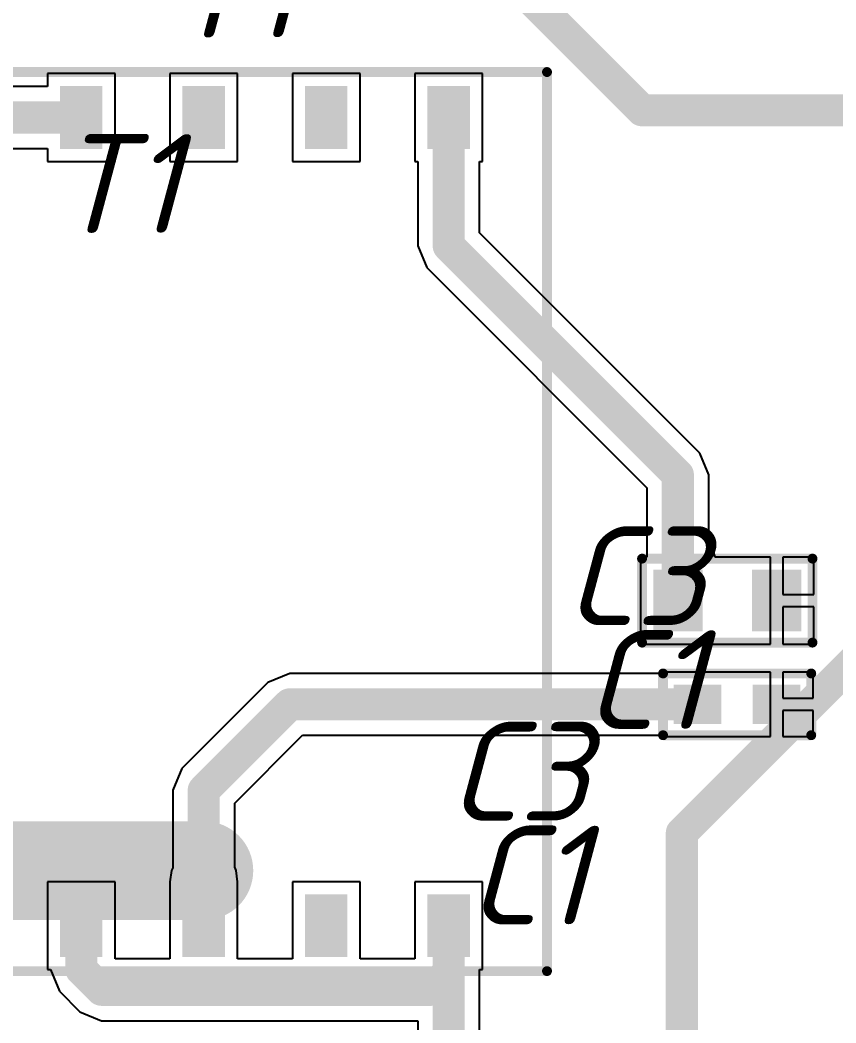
# Model space of a CAD drawing. Header units: millimetres. Extents: x -963 to 6553, y -1367 to 496.
# Drawn here: x -102.58 to -86.06, y 177.04 to 197.35 of the extents above; entities that cross this region are included whole.
import ezdxf

# ---------------------------------------------------------------- set-up
doc = ezdxf.new("R2010")
doc.units = ezdxf.units.MM
doc.header["$LTSCALE"] = 0.5
doc.layers.get('0').update_dxf_attribs({"lineweight": 60})
for name, color, linetype in [('BottomLayer', 5, 'Continuous'), ('MultiLayer', 9, 'Continuous'), ('TopLayer', 1, 'Continuous'), ('TopOverlay', 2, 'Continuous'), ('TopPaste', 8, 'Continuous'), ('ViaHoleLayer', 16, 'Continuous')]:
    doc.layers.add(name, color=color, linetype=linetype)
doc.layers.add('BottomSolder', color=6, linetype='Continuous', plot=False)
doc.styles.get("Standard").update_dxf_attribs({"font": 'isocpeui.ttf', "width": 0.9})

# ---------------------------------------------------------------- blocks, each defined once
blk = doc.blocks.new('C0603_5')
at = {"layer": 'TopLayer'}
for points in [[(-1.28248664, -0.40000174), (-0.31748984, -0.40000174), (-1.28248664, 0.39999666), (-0.31748984, 0.39999666)], [(0.31751016, -0.40000174), (1.28250696, -0.40000174), (0.31751016, 0.39999666), (1.28250696, 0.39999666)]]:
    blk.add_solid(points, dxfattribs=at)
at = {"layer": 'TopOverlay', "const_width": 0.1999996}
for points in [[(1.49998176, 0.6250406599999999), (-1.50001224, 0.6250406599999999)], [(-1.50001224, 0.6250406599999999), (-1.50001224, -0.62499494)], [(1.49998176, 0.6250406599999999), (1.49998176, -0.62499494)], [(1.49998176, -0.62499494), (-1.50001224, -0.62499494)]]:
    blk.add_lwpolyline(points, dxfattribs=at)
at = {"layer": 'TopOverlay', "const_width": 0.0999998}
for points in [[(-1.55001214, 0.6250406599999999, 1), (-1.45001234, 0.6250406599999999, 1)], [(-1.55001214, 0.6250406599999999, 1), (-1.45001234, 0.6250406599999999, 1)], [(1.44998186, 0.6250406599999999, 1), (1.54998166, 0.6250406599999999, 1)], [(1.44998186, 0.6250406599999999, 1), (1.54998166, 0.6250406599999999, 1)], [(-1.55001214, -0.62499494, 1), (-1.45001234, -0.62499494, 1)], [(-1.55001214, -0.62499494, 1), (-1.45001234, -0.62499494, 1)], [(1.44998186, -0.62499494, 1), (1.54998166, -0.62499494, 1)], [(1.44998186, -0.62499494, 1), (1.54998166, -0.62499494, 1)]]:
    blk.add_lwpolyline(points, format="xyb", close=True, dxfattribs=at)
at = {"layer": 'TopPaste'}
for points in [[(-1.28248664, -0.40000174), (-0.31748984, -0.40000174), (-1.28248664, 0.39999666), (-0.31748984, 0.39999666)], [(0.31751016, -0.40000174), (1.28250696, -0.40000174), (0.31751016, 0.39999666), (1.28250696, 0.39999666)]]:
    blk.add_solid(points, dxfattribs=at)
blk = doc.blocks.new('C0805_7')
at = {"layer": 'TopLayer'}
for points in [[(-1.49998938, -0.6249695399999999), (-0.49999138, -0.6249695399999999), (-1.49998938, 0.6250304999999999), (-0.49999138, 0.6250304999999999)], [(0.50000662, -0.6249695399999999), (1.50000462, -0.6249695399999999), (0.50000662, 0.6250304999999999), (1.50000462, 0.6250304999999999)]]:
    blk.add_solid(points, dxfattribs=at)
at = {"layer": 'TopOverlay', "const_width": 0.1999996}
for points in [[(-1.72500798, 0.85001608), (-1.72500798, -0.85000592)], [(1.72497242, 0.85001608), (-1.72500798, 0.85001608)], [(1.72497242, 0.85001608), (1.72497242, -0.85000592)], [(1.72497242, -0.85000592), (-1.72500798, -0.85000592)]]:
    blk.add_lwpolyline(points, dxfattribs=at)
at = {"layer": 'TopOverlay', "const_width": 0.0999998}
for points in [[(-1.77500788, 0.85001608, 1), (-1.67500808, 0.85001608, 1)], [(-1.77500788, 0.85001608, 1), (-1.67500808, 0.85001608, 1)], [(1.67497252, 0.85001608, 1), (1.77497232, 0.85001608, 1)], [(1.67497252, 0.85001608, 1), (1.77497232, 0.85001608, 1)], [(-1.77500788, -0.85000592, 1), (-1.67500808, -0.85000592, 1)], [(-1.77500788, -0.85000592, 1), (-1.67500808, -0.85000592, 1)], [(1.67497252, -0.85000592, 1), (1.77497232, -0.85000592, 1)], [(1.67497252, -0.85000592, 1), (1.77497232, -0.85000592, 1)]]:
    blk.add_lwpolyline(points, format="xyb", close=True, dxfattribs=at)
at = {"layer": 'TopPaste'}
for points in [[(-1.49998938, -0.6249695399999999), (-0.49999138, -0.6249695399999999), (-1.49998938, 0.6250304999999999), (-0.49999138, 0.6250304999999999)], [(0.50000662, -0.6249695399999999), (1.50000462, -0.6249695399999999), (0.50000662, 0.6250304999999999), (1.50000462, 0.6250304999999999)]]:
    blk.add_solid(points, dxfattribs=at)
blk = doc.blocks.new('T_________SMD_68')
at = {"layer": 'TopLayer'}
for points in [[(-7.544988719999999, 4.53002142), (-7.544988719999999, 5.3900197), (-8.814988719999999, 4.53002142), (-8.814988719999999, 5.3900197)], [(8.81499888, 4.53002142), (8.81499888, 5.3900197), (7.54499888, 4.53002142), (7.54499888, 5.3900197)], [(-7.544988719999999, 2.05001622), (-7.544988719999999, 2.9100145), (-8.814988719999999, 2.05001622), (-8.814988719999999, 2.9100145)], [(8.81499888, 2.05001622), (8.81499888, 2.9100145), (7.54499888, 2.05001622), (7.54499888, 2.9100145)], [(-7.544988719999999, -0.42998898), (-7.544988719999999, 0.4300093), (-8.814988719999999, -0.42998898), (-8.814988719999999, 0.4300093)], [(8.81499888, -0.42998898), (8.81499888, 0.4300093), (7.54499888, -0.42998898), (7.54499888, 0.4300093)], [(-7.544988719999999, -2.90999418), (-7.544988719999999, -2.0499959), (-8.814988719999999, -2.90999418), (-8.814988719999999, -2.0499959)], [(8.81499888, -2.90999418), (8.81499888, -2.0499959), (7.54499888, -2.90999418), (7.54499888, -2.0499959)], [(-7.544988719999999, -5.38999938), (-7.544988719999999, -4.5300011), (-8.814988719999999, -5.38999938), (-8.814988719999999, -4.5300011)], [(8.81499888, -5.38999938), (8.81499888, -4.5300011), (7.54499888, -5.38999938), (7.54499888, -4.5300011)]]:
    blk.add_solid(points, dxfattribs=at)
at = {"layer": 'TopOverlay', "const_width": 0.1999996}
for points in [[(9.10003768, 6.95000896), (-9.099976719999999, 6.95000896)], [(-9.099976719999999, -6.94998864), (-9.099976719999999, 6.95000896)], [(9.10003768, -6.94998864), (9.10003768, 6.95000896)], [(9.10003768, -6.94998864), (-9.099976719999999, -6.94998864)]]:
    blk.add_lwpolyline(points, dxfattribs=at)
at = {"layer": 'TopOverlay'}
for points, const_width in [([(-9.14997662, 6.95000896, 1), (-9.04997682, 6.95000896, 1)], 0.0999998), ([(-9.14997662, 6.95000896, 1), (-9.04997682, 6.95000896, 1)], 0.0999998), ([(9.05003778, 6.95000896, 1), (9.15003758, 6.95000896, 1)], 0.0999998), ([(9.05003778, 6.95000896, 1), (9.15003758, 6.95000896, 1)], 0.0999998), ([(10.39999952, -5.00000016, 1), (9.60000112, -5.00000016, 1)], 0.1999996), ([(9.550001219999999, -5.00000016, 1), (9.65000102, -5.00000016, 1)], 0.0999998), ([(10.34999962, -5.00000016, 1), (10.44999942, -5.00000016, 1)], 0.0999998), ([(-9.14997662, -6.94998864, 1), (-9.04997682, -6.94998864, 1)], 0.0999998), ([(-9.14997662, -6.94998864, 1), (-9.04997682, -6.94998864, 1)], 0.0999998), ([(9.05003778, -6.94998864, 1), (9.15003758, -6.94998864, 1)], 0.0999998), ([(9.05003778, -6.94998864, 1), (9.15003758, -6.94998864, 1)], 0.0999998)]:
    blk.add_lwpolyline(points, format="xyb", close=True, dxfattribs=dict(at, const_width=const_width))
at = {"layer": 'TopPaste'}
for points in [[(-7.544988719999999, 4.53002142), (-7.544988719999999, 5.3900197), (-8.814988719999999, 4.53002142), (-8.814988719999999, 5.3900197)], [(8.81499888, 4.53002142), (8.81499888, 5.3900197), (7.54499888, 4.53002142), (7.54499888, 5.3900197)], [(-7.544988719999999, 2.05001622), (-7.544988719999999, 2.9100145), (-8.814988719999999, 2.05001622), (-8.814988719999999, 2.9100145)], [(8.81499888, 2.05001622), (8.81499888, 2.9100145), (7.54499888, 2.05001622), (7.54499888, 2.9100145)], [(-7.544988719999999, -0.42998898), (-7.544988719999999, 0.4300093), (-8.814988719999999, -0.42998898), (-8.814988719999999, 0.4300093)], [(8.81499888, -0.42998898), (8.81499888, 0.4300093), (7.54499888, -0.42998898), (7.54499888, 0.4300093)], [(-7.544988719999999, -2.90999418), (-7.544988719999999, -2.0499959), (-8.814988719999999, -2.90999418), (-8.814988719999999, -2.0499959)], [(8.81499888, -2.90999418), (8.81499888, -2.0499959), (7.54499888, -2.90999418), (7.54499888, -2.0499959)], [(-7.544988719999999, -5.38999938), (-7.544988719999999, -4.5300011), (-8.814988719999999, -5.38999938), (-8.814988719999999, -4.5300011)], [(8.81499888, -5.38999938), (8.81499888, -4.5300011), (7.54499888, -5.38999938), (7.54499888, -4.5300011)]]:
    blk.add_solid(points, dxfattribs=at)

msp = doc.modelspace()

# ---------------------------------------------------------------- linework, layer by layer
at = {"layer": 'BottomLayer'}
for points, const_width in [([(-94.16335740068172, 199.6935152362384), (-89.9901882006817, 195.5203460362384)], 0.6500012399999999), ([(-89.9901882006817, 195.5203460362384), (-78.5407826006817, 195.5203460362384)], 0.6500012399999999), ([(-89.18338260068171, 180.8899460362384), (-85.04318260068172, 185.0301460362384)], 0.6500012399999999), ([(-104.1947826006817, 180.1279460362384), (-98.86078260068172, 180.1279460362384)], 2.00000108), ([(-89.18338260068171, 161.9923460362384), (-89.18338260068171, 180.8899460362384)], 0.6500012399999999)]:
    msp.add_lwpolyline(points, dxfattribs=dict(at, const_width=const_width))
for points, const_width in [([(-90.1526872406817, 195.5203460362384, 1), (-89.8276891606817, 195.5203460362384, 1)], 0.32500062), ([(-90.1526872406817, 195.5203460362384, 1), (-89.8276891606817, 195.5203460362384, 1)], 0.32500062), ([(-99.36078160068172, 180.1279460362384, 1), (-98.36078360068171, 180.1279460362384, 1)], 1.00000054), ([(-89.34588164068171, 180.8899460362384, 1), (-89.02088356068171, 180.8899460362384, 1)], 0.32500062), ([(-89.34588164068171, 180.8899460362384, 1), (-89.02088356068171, 180.8899460362384, 1)], 0.32500062), ([(-99.03578352068172, 180.1279460362384, 1), (-98.68578168068171, 180.1279460362384, 1)], 0.3499993)]:
    msp.add_lwpolyline(points, format="xyb", close=True, dxfattribs=dict(at, const_width=const_width))
at = {"layer": 'BottomSolder', "const_width": 0.4515993}
msp.add_lwpolyline([(-99.0865835206817, 180.1279460362384, 1), (-98.6349816806817, 180.1279460362384, 1)], format="xyb", close=True, dxfattribs=at)
at = {"layer": 'MultiLayer', "const_width": 0.3499993}
msp.add_lwpolyline([(-99.03578352068172, 180.1279460362384, 1), (-98.68578168068171, 180.1279460362384, 1)], format="xyb", close=True, dxfattribs=at)
at = {"layer": 'TopLayer'}
for p, q in [((-100.6593794606817, 196.2625340362384), (-102.0273777406817, 196.2625340362384)), ((-102.0273777406817, 196.2625340362384), (-102.0273777406817, 196.0002409362384)), ((-100.6593794606817, 194.4845340362384), (-100.6593794606817, 196.2625340362384)), ((-98.1793742606817, 196.2625340362384), (-99.54737254068169, 196.2625340362384)), ((-99.54737254068169, 196.2625340362384), (-99.54737254068169, 194.4845340362384)), ((-98.1793742606817, 194.4845340362384), (-98.1793742606817, 196.2625340362384)), ((-95.6993690606817, 196.2625340362384), (-97.0673673406817, 196.2625340362384)), ((-97.0673673406817, 196.2625340362384), (-97.0673673406817, 194.4845340362384)), ((-95.6993690606817, 194.4845340362384), (-95.6993690606817, 196.2625340362384)), ((-93.21936386068171, 196.2625340362384), (-94.5873621406817, 196.2625340362384)), ((-94.5873621406817, 196.2625340362384), (-94.5873621406817, 194.4845340362384)), ((-93.21936386068171, 194.4845340362384), (-93.21936386068171, 196.2625340362384)), ((-102.0273777406817, 196.0002409362384), (-103.1393846606817, 196.0002409362384)), ((-103.1393846606817, 194.7468271362384), (-102.0273777406817, 194.7468271362384)), ((-102.0273777406817, 194.7468271362384), (-102.0273777406817, 194.4845340362384)), ((-102.0273777406817, 194.4845340362384), (-100.6593794606817, 194.4845340362384)), ((-99.54737254068169, 194.4845340362384), (-98.1793742606817, 194.4845340362384)), ((-97.0673673406817, 194.4845340362384), (-95.6993690606817, 194.4845340362384)), ((-94.5873621406817, 194.4845340362384), (-94.5300699006817, 194.4845340362384)), ((-94.5300699006817, 194.4845340362384), (-94.5300699006817, 192.7771460362384)), ((-93.27665610068172, 193.0367365762384), (-93.27665610068172, 194.4845340362384)), ((-93.27665610068172, 194.4845340362384), (-93.21936386068171, 194.4845340362384)), ((-88.82024388068172, 188.5803243562384), (-93.27665610068172, 193.0367365762384)), ((-94.5300699006817, 192.7771460362384), (-94.34651172068172, 192.3339973162384)), ((-94.34651172068172, 192.3339973162384), (-89.89009950068171, 187.8775850962384)), ((-88.63668570068171, 188.1371756362384), (-88.82024388068172, 188.5803243562384)), ((-88.63668570068171, 186.9231292962384), (-88.63668570068171, 188.1371756362384)), ((-89.89009950068171, 187.8775850962384), (-89.89009950068171, 186.4725180562384)), ((-88.50939106068171, 186.4725205962384), (-88.63668570068171, 186.9231292962384)), ((-89.89009950068171, 186.4725180562384), (-90.01739160068172, 186.4725180562384)), ((-90.01739160068172, 186.4725180562384), (-90.01739160068172, 184.7145180162384)), ((-88.01739560068171, 186.4725205962384), (-88.50939106068171, 186.4725205962384)), ((-88.0093920606817, 186.4725180562384), (-88.01739560068171, 186.4725205962384)), ((-87.39041184068171, 186.4725180562384), (-88.0093920606817, 186.4725180562384)), ((-87.39041184068171, 185.5935078762384), (-87.39041184068171, 186.4725180562384)), ((-86.5093976006817, 186.4725180562384), (-87.13641184068172, 186.4725180562384)), ((-87.13641184068172, 186.4725180562384), (-87.13641184068172, 185.7205078762384)), ((-86.5093976006817, 185.7205078762384), (-86.5093976006817, 186.4725180562384)), ((-87.39041184068171, 184.7145180162384), (-87.39041184068171, 185.5935078762384)), ((-87.13641184068172, 185.7205078762384), (-86.5093976006817, 185.7205078762384)), ((-86.5093976006817, 185.4665078762384), (-87.13641184068172, 185.4665078762384)), ((-87.13641184068172, 185.4665078762384), (-87.13641184068172, 184.7145180162384)), ((-86.5093976006817, 184.7145180162384), (-86.5093976006817, 185.4665078762384)), ((-90.01739160068172, 184.7145180162384), (-88.51739714068171, 184.7145180162384)), ((-88.51739714068171, 184.7145180162384), (-88.5093936006817, 184.7145154762384)), ((-88.5093936006817, 184.7145154762384), (-88.01739560068171, 184.7145154762384)), ((-88.01739560068171, 184.7145154762384), (-88.0093920606817, 184.7145180162384)), ((-88.0093920606817, 184.7145180162384), (-87.39041184068171, 184.7145180162384)), ((-87.13641184068172, 184.7145180162384), (-86.5093976006817, 184.7145180162384)), ((-88.4998965406817, 184.1475468362384), (-89.59989180068172, 184.1475468362384)), ((-89.59989180068172, 184.1475468362384), (-89.59989180068172, 184.1202545362384)), ((-87.9998950006817, 184.1475493762384), (-88.4998965406817, 184.1475468362384)), ((-87.62689346068171, 184.1475468362384), (-87.9998950006817, 184.1475493762384)), ((-87.39041184068171, 184.1475468362384), (-87.62689346068171, 184.1475468362384)), ((-87.39041184068171, 183.4935374762384), (-87.39041184068171, 184.1475468362384)), ((-86.5268982006817, 184.1475468362384), (-87.13641184068172, 184.1475468362384)), ((-87.13641184068172, 184.1475468362384), (-87.13641184068172, 183.6205374762384)), ((-86.5268982006817, 183.6205374762384), (-86.5268982006817, 184.1475468362384)), ((-97.5665205206817, 183.9366963562384), (-99.3065221206817, 182.1966947562384)), ((-97.1233718006817, 184.1202545362384), (-97.5665205206817, 183.9366963562384)), ((-89.59989180068172, 184.1202545362384), (-97.1233718006817, 184.1202545362384)), ((-87.13641184068172, 183.6205374762384), (-86.5268982006817, 183.6205374762384)), ((-87.39041184068171, 182.8395484362384), (-87.39041184068171, 183.4935374762384)), ((-86.5268982006817, 183.3665374762384), (-87.13641184068172, 183.3665374762384)), ((-87.13641184068172, 183.3665374762384), (-87.13641184068172, 182.8395484362384)), ((-86.5268982006817, 182.8395484362384), (-86.5268982006817, 183.3665374762384)), ((-98.23666650068171, 181.4939554962384), (-96.86378126068172, 182.8668407362384)), ((-96.86378126068172, 182.8668407362384), (-89.59989180068172, 182.8668407362384)), ((-89.59989180068172, 182.8668407362384), (-89.59989180068172, 182.8395484362384)), ((-89.59989180068172, 182.8395484362384), (-88.4998965406817, 182.8395484362384)), ((-88.4998965406817, 182.8395484362384), (-88.12689500068171, 182.8395458962384)), ((-88.12689500068171, 182.8395458962384), (-87.62689346068171, 182.8395484362384)), ((-87.62689346068171, 182.8395484362384), (-87.39041184068171, 182.8395484362384)), ((-87.13641184068172, 182.8395484362384), (-86.5268982006817, 182.8395484362384)), ((-99.3065221206817, 182.1966947562384), (-99.49008030068171, 181.7535460362384)), ((-99.49008030068171, 181.7535460362384), (-99.49008030068171, 180.1870111962384)), ((-98.23666650068171, 180.1995206962384), (-98.23666650068171, 181.4939554962384)), ((-99.51455066068169, 180.1279485762384), (-99.54738016068171, 179.9025413562384)), ((-99.49008030068171, 180.1870111962384), (-99.51455066068169, 180.1279485762384)), ((-98.20701454068171, 180.1279485762384), (-98.23666650068171, 180.1995206962384)), ((-98.1793666406817, 179.9025413562384), (-98.20701454068171, 180.1279485762384)), ((-100.6593794606817, 179.9025464362384), (-102.0273777406817, 179.9025464362384)), ((-102.0273777406817, 179.9025464362384), (-102.0273777406817, 178.1245464362384)), ((-100.6593794606817, 178.3416529362384), (-100.6593794606817, 179.9025464362384)), ((-99.54738016068171, 179.9025413562384), (-99.54737254068169, 179.9025413562384)), ((-99.54737254068169, 179.9025413562384), (-99.54737254068169, 178.3416529362384)), ((-98.1793742606817, 178.3416529362384), (-98.1793742606817, 179.9025413562384)), ((-98.1793742606817, 179.9025413562384), (-98.1793666406817, 179.9025413562384)), ((-95.6993690606817, 179.9025464362384), (-97.0673673406817, 179.9025464362384)), ((-97.0673673406817, 179.9025464362384), (-97.0673673406817, 178.3416529362384)), ((-95.6993690606817, 178.3416529362384), (-95.6993690606817, 179.9025464362384)), ((-93.21936386068171, 179.9025464362384), (-94.5873621406817, 179.9025464362384)), ((-94.5873621406817, 179.9025464362384), (-94.5873621406817, 178.3416529362384)), ((-93.21936386068171, 178.1245464362384), (-93.21936386068171, 179.9025464362384)), ((-99.54737254068169, 178.3416529362384), (-100.6593794606817, 178.3416529362384)), ((-97.0673673406817, 178.3416529362384), (-98.1793742606817, 178.3416529362384)), ((-94.5873621406817, 178.3416529362384), (-95.6993690606817, 178.3416529362384)), ((-102.0273777406817, 178.1245464362384), (-101.9688866206817, 178.1245464362384)), ((-101.9688866206817, 178.1245464362384), (-101.7865273206817, 177.6842933162384)), ((-93.27665610068172, 178.0749656362384), (-93.27665610068172, 178.1245464362384)), ((-93.27665610068172, 178.1245464362384), (-93.21936386068171, 178.1245464362384)), ((-93.27665610068172, 169.7601613362384), (-93.27665610068172, 178.0749656362384)), ((-101.7865273206817, 177.6842933162384), (-101.3740313206817, 177.2717973162384)), ((-101.3740313206817, 177.2717973162384), (-100.9308826006817, 177.0882391362384)), ((-100.9308826006817, 177.0882391362384), (-94.5300699006817, 177.0882391362384)), ((-94.5300699006817, 177.0882391362384), (-94.5300699006817, 169.1335052362384))]:
    msp.add_line(p, q, dxfattribs=at)
at = {"layer": 'TopLayer', "const_width": 0.6500012399999999}
for points in [[(-103.8233838006817, 195.3735340362384), (-101.3433786006817, 195.3735340362384)], [(-93.90336300068171, 192.7771460362384), (-93.90336300068171, 195.3735340362384)], [(-93.90336300068171, 192.7771460362384), (-89.2633926006817, 188.1371756362384)], [(-89.2633926006817, 185.5935180362384), (-89.2633926006817, 188.1371756362384)], [(-98.8633734006817, 181.7535460362384), (-97.1233718006817, 183.4935476362384)], [(-97.1233718006817, 183.4935476362384), (-88.8633934006817, 183.4935476362384)], [(-98.8633734006817, 180.1253552362384), (-98.8633734006817, 181.7535460362384)], [(-98.8633734006817, 180.1253552362384), (-98.86078260068172, 180.1279460362384)], [(-98.8633734006817, 179.0135464362384), (-98.8633734006817, 180.1253552362384)], [(-101.3433786006817, 178.1274420362384), (-101.3433786006817, 179.0135464362384)], [(-93.90336300068171, 178.0749656362384), (-93.90336300068171, 179.0135464362384)], [(-101.3433786006817, 178.1274420362384), (-100.9308826006817, 177.7149460362384)], [(-94.2633826006817, 177.7149460362384), (-93.90336300068171, 178.0749656362384)], [(-93.90336300068171, 169.1335052362384), (-93.90336300068171, 178.0749656362384)], [(-100.9308826006817, 177.7149460362384), (-94.2633826006817, 177.7149460362384)]]:
    msp.add_lwpolyline(points, dxfattribs=at)
at = {"layer": 'TopLayer'}
for points, const_width in [([(-101.5058776406817, 195.3735340362384, 1), (-101.1808795606817, 195.3735340362384, 1)], 0.32500062), ([(-94.06586204068171, 195.3735340362384, 1), (-93.74086396068171, 195.3735340362384, 1)], 0.32500062), ([(-94.06586204068171, 192.7771460362384, 1), (-93.74086396068171, 192.7771460362384, 1)], 0.32500062), ([(-94.06586204068171, 192.7771460362384, 1), (-93.74086396068171, 192.7771460362384, 1)], 0.32500062), ([(-89.4258916406817, 188.1371756362384, 1), (-89.1008935606817, 188.1371756362384, 1)], 0.32500062), ([(-89.4258916406817, 188.1371756362384, 1), (-89.1008935606817, 188.1371756362384, 1)], 0.32500062), ([(-89.4258916406817, 185.5935180362384, 1), (-89.1008935606817, 185.5935180362384, 1)], 0.32500062), ([(-97.2858708406817, 183.4935476362384, 1), (-96.9608727606817, 183.4935476362384, 1)], 0.32500062), ([(-97.2858708406817, 183.4935476362384, 1), (-96.9608727606817, 183.4935476362384, 1)], 0.32500062), ([(-89.0258924406817, 183.4935476362384, 1), (-88.7008943606817, 183.4935476362384, 1)], 0.32500062), ([(-99.0258724406817, 181.7535460362384, 1), (-98.7008743606817, 181.7535460362384, 1)], 0.32500062), ([(-99.0258724406817, 181.7535460362384, 1), (-98.7008743606817, 181.7535460362384, 1)], 0.32500062), ([(-99.03578352068172, 180.1279460362384, 1), (-98.68578168068171, 180.1279460362384, 1)], 0.3499993), ([(-99.0258724406817, 180.1253552362384, 1), (-98.7008743606817, 180.1253552362384, 1)], 0.32500062), ([(-99.0258724406817, 180.1253552362384, 1), (-98.7008743606817, 180.1253552362384, 1)], 0.32500062), ([(-99.0258724406817, 180.1253552362384, 1), (-98.7008743606817, 180.1253552362384, 1)], 0.32500062), ([(-99.02328164068172, 180.1279460362384, 1), (-98.69828356068172, 180.1279460362384, 1)], 0.32500062), ([(-101.5058776406817, 179.0135464362384, 1), (-101.1808795606817, 179.0135464362384, 1)], 0.32500062), ([(-99.0258724406817, 179.0135464362384, 1), (-98.7008743606817, 179.0135464362384, 1)], 0.32500062), ([(-94.06586204068171, 179.0135464362384, 1), (-93.74086396068171, 179.0135464362384, 1)], 0.32500062), ([(-101.5058776406817, 178.1274420362384, 1), (-101.1808795606817, 178.1274420362384, 1)], 0.32500062), ([(-101.5058776406817, 178.1274420362384, 1), (-101.1808795606817, 178.1274420362384, 1)], 0.32500062), ([(-94.06586204068171, 178.0749656362384, 1), (-93.74086396068171, 178.0749656362384, 1)], 0.32500062), ([(-94.06586204068171, 178.0749656362384, 1), (-93.74086396068171, 178.0749656362384, 1)], 0.32500062), ([(-94.06586204068171, 178.0749656362384, 1), (-93.74086396068171, 178.0749656362384, 1)], 0.32500062), ([(-101.0933816406817, 177.7149460362384, 1), (-100.7683835606817, 177.7149460362384, 1)], 0.32500062), ([(-101.0933816406817, 177.7149460362384, 1), (-100.7683835606817, 177.7149460362384, 1)], 0.32500062), ([(-94.4258816406817, 177.7149460362384, 1), (-94.1008835606817, 177.7149460362384, 1)], 0.32500062), ([(-94.4258816406817, 177.7149460362384, 1), (-94.1008835606817, 177.7149460362384, 1)], 0.32500062)]:
    msp.add_lwpolyline(points, format="xyb", close=True, dxfattribs=dict(at, const_width=const_width))
at = {"layer": 'ViaHoleLayer', "const_width": 0.1999996}
msp.add_lwpolyline([(-98.9607824006817, 180.1279460362384, 1), (-98.76078280068171, 180.1279460362384, 1)], format="xyb", close=True, dxfattribs=at)

# ---------------------------------------------------------------- block references
for name, p, rotation in [('T_________SMD_68', (-98.86338356068171, 187.1935453162384), 270), ('C0805_7', (-88.2633869806817, 185.5935485162384), 180), ('C0603_5', (-88.06338484068172, 183.4935450962384), 180)]:
    msp.add_blockref(name, p, dxfattribs=dict(rotation=rotation))

# ---------------------------------------------------------------- texts
at = {"layer": 'TopOverlay'}
for s, p in [('T1', (-99.5633821606817, 196.9935434962384)), ('T1', (-101.9243130630781, 193.0358351093297)), ('C3', (-91.5633854606817, 185.0935444362384)), ('C1', (-91.16338372068171, 182.9935435562384)), ('C3', (-93.92431636307808, 181.1358360493297)), ('C1', (-93.52431462307808, 179.0358351693297))]:
    msp.add_text(s, height=2.00000108, dxfattribs=at).set_placement(p)

doc.saveas('drawing.dxf')
